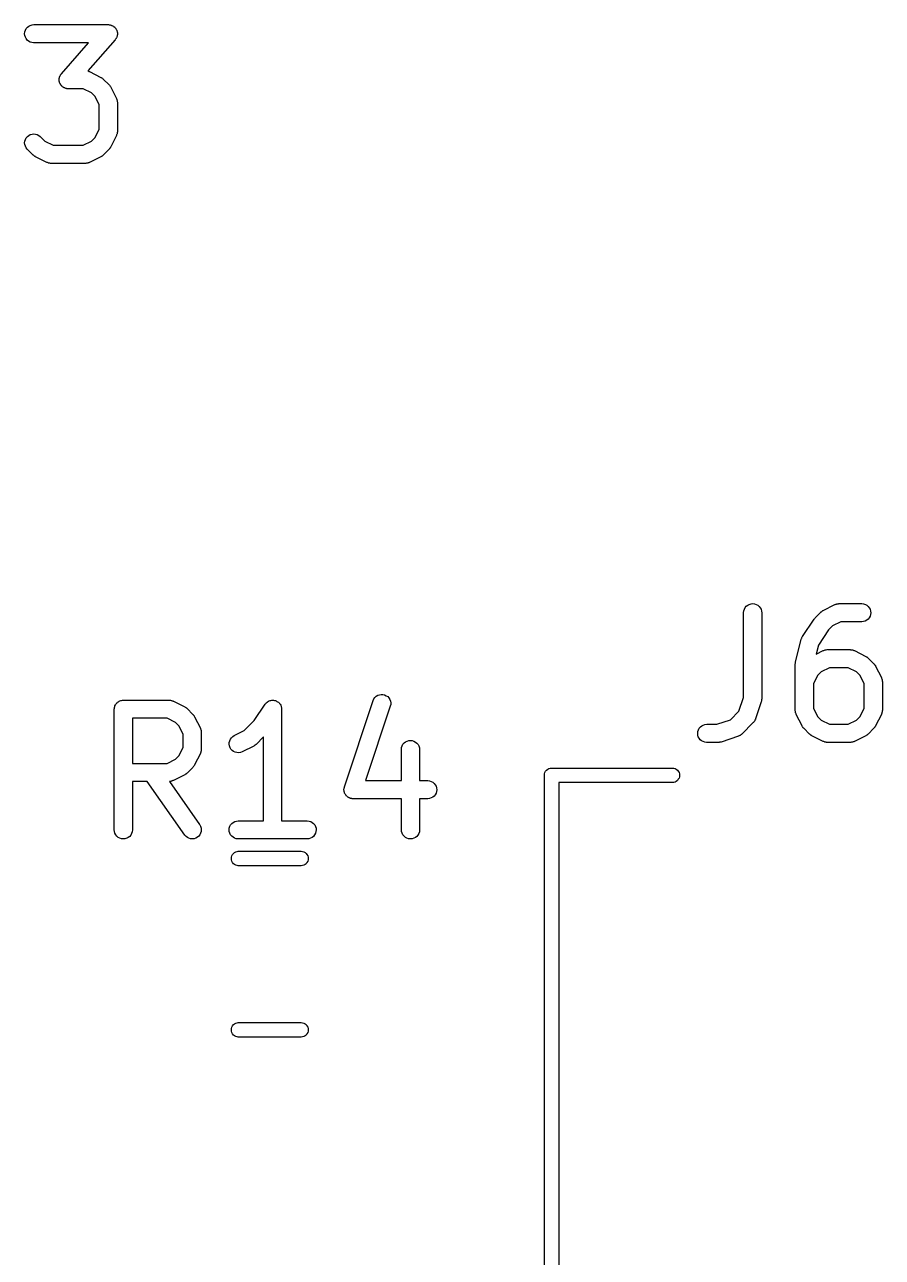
# Model space of a CAD drawing. Extents: x 85.9 to 159.2, y -122.9 to -78.6.
# Drawn here: x 131.63 to 138.74, y -111 to -100.78 of the extents above; entities that cross this region are included whole.
import ezdxf

# ---------------------------------------------------------------- set-up
doc = ezdxf.new("R2010")
doc.units = 0
doc.header["$MEASUREMENT"] = 0
doc.layers.add('BLACK', color=7, linetype='CONTINUOUS')

msp = doc.modelspace()

# ---------------------------------------------------------------- linework, layer by layer
at = {"layer": 'BLACK', "linetype": 'CONTINUOUS'}
for p, q in [((131.63, -100.852), (131.632, -100.837)), ((131.632, -100.866), (131.63, -100.852)), ((131.632, -100.837), (131.636, -100.823)), ((131.636, -100.823), (131.643, -100.81)), ((131.643, -100.81), (131.653, -100.799)), ((131.653, -100.799), (131.664, -100.79)), ((131.664, -100.79), (131.677, -100.783)), ((131.677, -100.783), (131.691, -100.779)), ((131.691, -100.779), (131.705, -100.777)), ((131.705, -100.777), (132.324, -100.777)), ((132.324, -100.777), (132.325, -100.777)), ((132.325, -100.777), (132.33, -100.778)), ((132.33, -100.778), (132.335, -100.778)), ((132.335, -100.778), (132.337, -100.779)), ((132.337, -100.779), (132.34, -100.779)), ((132.34, -100.779), (132.344, -100.78)), ((132.344, -100.78), (132.349, -100.782)), ((132.349, -100.782), (132.351, -100.783)), ((132.351, -100.783), (132.354, -100.783)), ((132.354, -100.783), (132.358, -100.786)), ((132.358, -100.786), (132.362, -100.788)), ((132.362, -100.788), (132.364, -100.789)), ((132.364, -100.789), (132.367, -100.79)), ((132.367, -100.79), (132.37, -100.794)), ((132.37, -100.794), (132.374, -100.796)), ((132.374, -100.796), (132.376, -100.798)), ((132.376, -100.798), (132.378, -100.8)), ((132.378, -100.8), (132.381, -100.804)), ((132.381, -100.804), (132.384, -100.807)), ((132.384, -100.807), (132.386, -100.809)), ((132.386, -100.809), (132.387, -100.811)), ((132.387, -100.811), (132.389, -100.815)), ((132.389, -100.815), (132.392, -100.819)), ((132.392, -100.819), (132.393, -100.822)), ((132.393, -100.822), (132.394, -100.824)), ((132.394, -100.824), (132.395, -100.829)), ((132.395, -100.829), (132.397, -100.833)), ((132.397, -100.833), (132.397, -100.836)), ((132.397, -100.836), (132.398, -100.838)), ((132.398, -100.838), (132.399, -100.843)), ((132.399, -100.862), (132.398, -100.865)), ((132.399, -100.843), (132.399, -100.848)), ((132.399, -100.848), (132.399, -100.85)), ((132.399, -100.85), (132.399, -100.853)), ((132.399, -100.853), (132.399, -100.858)), ((132.399, -100.858), (132.399, -100.862)), ((131.636, -100.88), (131.632, -100.866)), ((131.643, -100.893), (131.636, -100.88)), ((131.652, -100.905), (131.643, -100.893)), ((131.663, -100.914), (131.652, -100.905)), ((131.676, -100.921), (131.663, -100.914)), ((131.69, -100.926), (131.676, -100.921)), ((131.704, -100.927), (131.69, -100.926)), ((131.705, -100.927), (131.704, -100.927)), ((132.159, -100.927), (131.705, -100.927)), ((131.935, -101.184), (132.159, -100.927)), ((132.381, -100.902), (132.154, -101.161)), ((132.384, -100.898), (132.381, -100.902)), ((132.387, -100.894), (132.384, -100.898)), ((132.388, -100.892), (132.387, -100.894)), ((132.389, -100.89), (132.388, -100.892)), ((132.391, -100.886), (132.389, -100.89)), ((132.394, -100.881), (132.391, -100.886)), ((132.395, -100.877), (132.394, -100.879)), ((132.394, -100.879), (132.394, -100.881)), ((132.396, -100.872), (132.395, -100.877)), ((132.398, -100.867), (132.396, -100.872)), ((132.398, -100.865), (132.398, -100.867)), ((132.154, -101.161), (132.159, -101.163)), ((132.159, -101.163), (132.163, -101.164)), ((132.163, -101.164), (132.165, -101.165)), ((132.165, -101.165), (132.167, -101.166)), ((132.167, -101.166), (132.263, -101.214)), ((131.916, -101.233), (131.917, -101.228)), ((131.916, -101.235), (131.916, -101.233)), ((131.916, -101.238), (131.916, -101.235)), ((131.917, -101.243), (131.916, -101.238)), ((131.917, -101.221), (131.918, -101.218)), ((131.917, -101.223), (131.917, -101.221)), ((131.917, -101.228), (131.917, -101.223)), ((131.917, -101.247), (131.917, -101.243)), ((131.918, -101.25), (131.917, -101.247)), ((131.918, -101.218), (131.919, -101.214)), ((131.919, -101.253), (131.918, -101.25)), ((131.919, -101.214), (131.92, -101.209)), ((131.92, -101.257), (131.919, -101.253)), ((131.92, -101.209), (131.921, -101.207)), ((131.922, -101.261), (131.92, -101.257)), ((131.921, -101.207), (131.922, -101.204)), ((131.922, -101.204), (131.924, -101.2)), ((131.923, -101.264), (131.922, -101.261)), ((131.924, -101.266), (131.923, -101.264)), ((131.924, -101.2), (131.926, -101.196)), ((131.926, -101.27), (131.924, -101.266)), ((131.926, -101.196), (131.928, -101.194)), ((131.928, -101.274), (131.926, -101.27)), ((131.928, -101.194), (131.929, -101.191)), ((131.929, -101.191), (131.932, -101.188)), ((131.932, -101.188), (131.935, -101.184)), ((132.263, -101.214), (132.264, -101.214)), ((132.264, -101.214), (132.267, -101.217)), ((132.267, -101.217), (132.271, -101.219)), ((132.271, -101.219), (132.273, -101.221)), ((132.273, -101.221), (132.276, -101.222)), ((132.276, -101.222), (132.279, -101.225)), ((132.279, -101.225), (132.282, -101.228)), ((132.282, -101.228), (132.33, -101.276)), ((131.93, -101.276), (131.928, -101.274)), ((131.931, -101.279), (131.93, -101.276)), ((131.935, -101.282), (131.931, -101.279)), ((131.937, -101.286), (131.935, -101.282)), ((131.94, -101.287), (131.937, -101.286)), ((131.941, -101.289), (131.94, -101.287)), ((131.945, -101.292), (131.941, -101.289)), ((131.949, -101.295), (131.945, -101.292)), ((131.951, -101.296), (131.949, -101.295)), ((131.953, -101.298), (131.951, -101.296)), ((131.957, -101.3), (131.953, -101.298)), ((131.962, -101.302), (131.957, -101.3)), ((131.964, -101.303), (131.962, -101.302)), ((131.966, -101.304), (131.964, -101.303)), ((131.971, -101.305), (131.966, -101.304)), ((131.975, -101.307), (131.971, -101.305)), ((131.978, -101.307), (131.975, -101.307)), ((131.981, -101.308), (131.978, -101.307)), ((131.985, -101.308), (131.981, -101.308)), ((131.99, -101.308), (131.985, -101.308)), ((131.991, -101.308), (131.99, -101.308)), ((132.116, -101.308), (131.991, -101.308)), ((132.185, -101.343), (132.116, -101.308)), ((132.215, -101.373), (132.185, -101.343)), ((132.249, -101.442), (132.215, -101.373)), ((132.33, -101.276), (132.331, -101.276)), ((132.331, -101.276), (132.333, -101.28)), ((132.333, -101.28), (132.336, -101.283)), ((132.336, -101.283), (132.338, -101.285)), ((132.338, -101.285), (132.34, -101.288)), ((132.34, -101.288), (132.342, -101.291)), ((132.342, -101.291), (132.344, -101.295)), ((132.344, -101.295), (132.391, -101.39)), ((132.249, -101.644), (132.249, -101.442)), ((132.391, -101.39), (132.392, -101.391)), ((132.392, -101.391), (132.393, -101.393)), ((132.393, -101.393), (132.394, -101.395)), ((132.394, -101.395), (132.395, -101.4)), ((132.395, -101.4), (132.397, -101.405)), ((132.397, -101.405), (132.397, -101.407)), ((132.397, -101.407), (132.398, -101.409)), ((132.398, -101.409), (132.398, -101.414)), ((132.398, -101.414), (132.399, -101.419)), ((132.399, -101.419), (132.399, -101.422)), ((132.399, -101.422), (132.399, -101.424)), ((132.399, -101.424), (132.399, -101.662)), ((132.215, -101.713), (132.249, -101.644)), ((132.398, -101.677), (132.397, -101.68)), ((132.397, -101.68), (132.397, -101.682)), ((132.399, -101.667), (132.398, -101.672)), ((132.398, -101.672), (132.398, -101.677)), ((132.399, -101.662), (132.399, -101.663)), ((132.399, -101.663), (132.399, -101.665)), ((132.399, -101.665), (132.399, -101.667)), ((131.63, -101.756), (131.632, -101.742)), ((131.632, -101.771), (131.63, -101.756)), ((131.632, -101.742), (131.636, -101.728)), ((131.636, -101.785), (131.632, -101.771)), ((131.636, -101.728), (131.643, -101.715)), ((131.643, -101.715), (131.653, -101.704)), ((131.653, -101.704), (131.664, -101.695)), ((131.664, -101.695), (131.677, -101.688)), ((131.677, -101.688), (131.691, -101.684)), ((131.691, -101.684), (131.706, -101.682)), ((131.706, -101.682), (131.72, -101.684)), ((131.72, -101.684), (131.734, -101.688)), ((131.734, -101.688), (131.747, -101.695)), ((131.747, -101.695), (131.758, -101.704)), ((131.758, -101.704), (131.797, -101.743)), ((131.797, -101.743), (131.866, -101.777)), ((131.866, -101.777), (132.116, -101.777)), ((132.116, -101.777), (132.185, -101.743)), ((132.185, -101.743), (132.215, -101.713)), ((132.391, -101.695), (132.344, -101.791)), ((132.392, -101.693), (132.391, -101.695)), ((132.393, -101.691), (132.392, -101.693)), ((132.395, -101.687), (132.393, -101.691)), ((132.397, -101.682), (132.395, -101.687)), ((131.642, -101.798), (131.636, -101.785)), ((131.652, -101.809), (131.642, -101.798)), ((131.652, -101.81), (131.652, -101.809)), ((131.7, -101.858), (131.652, -101.81)), ((131.703, -101.86), (131.7, -101.858)), ((131.706, -101.863), (131.703, -101.86)), ((131.709, -101.865), (131.706, -101.863)), ((131.711, -101.867), (131.709, -101.865)), ((131.715, -101.869), (131.711, -101.867)), ((131.719, -101.871), (131.715, -101.869)), ((131.719, -101.872), (131.719, -101.871)), ((131.815, -101.919), (131.719, -101.872)), ((132.263, -101.872), (132.167, -101.919)), ((132.266, -101.87), (132.263, -101.872)), ((132.27, -101.868), (132.266, -101.87)), ((132.272, -101.866), (132.27, -101.868)), ((132.275, -101.864), (132.272, -101.866)), ((132.278, -101.861), (132.275, -101.864)), ((132.281, -101.859), (132.278, -101.861)), ((132.282, -101.858), (132.281, -101.859)), ((132.33, -101.81), (132.282, -101.858)), ((132.332, -101.807), (132.33, -101.81)), ((132.335, -101.804), (132.332, -101.807)), ((132.337, -101.801), (132.335, -101.804)), ((132.339, -101.799), (132.337, -101.801)), ((132.341, -101.795), (132.339, -101.799)), ((132.343, -101.792), (132.341, -101.795)), ((132.344, -101.791), (132.343, -101.792)), ((131.817, -101.92), (131.815, -101.919)), ((131.819, -101.921), (131.817, -101.92)), ((131.824, -101.923), (131.819, -101.921)), ((131.828, -101.925), (131.824, -101.923)), ((131.831, -101.925), (131.828, -101.925)), ((131.833, -101.926), (131.831, -101.925)), ((131.838, -101.926), (131.833, -101.926)), ((131.843, -101.927), (131.838, -101.926)), ((131.845, -101.927), (131.843, -101.927)), ((131.847, -101.927), (131.845, -101.927)), ((131.848, -101.927), (131.847, -101.927)), ((132.134, -101.927), (131.848, -101.927)), ((132.136, -101.927), (132.134, -101.927)), ((132.138, -101.927), (132.136, -101.927)), ((132.143, -101.926), (132.138, -101.927)), ((132.148, -101.926), (132.143, -101.926)), ((132.151, -101.925), (132.148, -101.926)), ((132.153, -101.925), (132.151, -101.925)), ((132.158, -101.923), (132.153, -101.925)), ((132.163, -101.922), (132.158, -101.923)), ((132.164, -101.921), (132.163, -101.922)), ((132.167, -101.92), (132.164, -101.921)), ((132.167, -101.919), (132.167, -101.92)), ((137.592, -105.651), (137.593, -105.637)), ((137.592, -105.652), (137.592, -105.651)), ((137.592, -106.354), (137.592, -105.652)), ((137.593, -105.637), (137.598, -105.623)), ((137.598, -105.623), (137.605, -105.61)), ((137.605, -105.61), (137.614, -105.599)), ((137.614, -105.599), (137.626, -105.59)), ((137.626, -105.59), (137.639, -105.583)), ((137.639, -105.583), (137.653, -105.579)), ((137.653, -105.579), (137.667, -105.577)), ((137.667, -105.577), (137.682, -105.579)), ((137.682, -105.579), (137.696, -105.583)), ((137.696, -105.583), (137.709, -105.59)), ((137.709, -105.59), (137.72, -105.6)), ((137.72, -105.6), (137.729, -105.611)), ((137.729, -105.611), (137.736, -105.624)), ((137.736, -105.624), (137.74, -105.638)), ((137.74, -105.638), (137.742, -105.652)), ((137.742, -105.652), (137.742, -106.367)), ((138.185, -105.695), (138.233, -105.647)), ((138.233, -105.646), (138.237, -105.644)), ((138.233, -105.647), (138.233, -105.646)), ((138.237, -105.644), (138.24, -105.641)), ((138.24, -105.641), (138.242, -105.639)), ((138.242, -105.639), (138.245, -105.637)), ((138.245, -105.637), (138.249, -105.635)), ((138.249, -105.635), (138.252, -105.633)), ((138.252, -105.633), (138.347, -105.585)), ((138.347, -105.585), (138.348, -105.585)), ((138.348, -105.585), (138.35, -105.584)), ((138.35, -105.584), (138.352, -105.583)), ((138.352, -105.583), (138.357, -105.582)), ((138.357, -105.582), (138.362, -105.58)), ((138.362, -105.58), (138.364, -105.579)), ((138.364, -105.579), (138.366, -105.579)), ((138.366, -105.579), (138.371, -105.578)), ((138.371, -105.578), (138.377, -105.578)), ((138.377, -105.578), (138.379, -105.578)), ((138.379, -105.578), (138.381, -105.577)), ((138.381, -105.577), (138.571, -105.577)), ((138.571, -105.577), (138.572, -105.577)), ((138.572, -105.577), (138.587, -105.579)), ((138.587, -105.579), (138.601, -105.583)), ((138.601, -105.583), (138.614, -105.59)), ((138.614, -105.59), (138.625, -105.6)), ((138.625, -105.6), (138.634, -105.611)), ((138.634, -105.611), (138.641, -105.624)), ((138.641, -105.624), (138.645, -105.638)), ((138.645, -105.638), (138.646, -105.653)), ((138.646, -105.653), (138.645, -105.667)), ((138.08, -105.849), (138.176, -105.706)), ((138.176, -105.705), (138.181, -105.7)), ((138.176, -105.706), (138.176, -105.705)), ((138.176, -105.706), (138.176, -105.706)), ((138.176, -105.706), (138.176, -105.706)), ((138.176, -105.706), (138.176, -105.706)), ((138.181, -105.7), (138.185, -105.695)), ((138.33, -105.762), (138.296, -105.795)), ((138.399, -105.727), (138.33, -105.762)), ((138.571, -105.727), (138.399, -105.727)), ((138.586, -105.726), (138.571, -105.727)), ((138.6, -105.722), (138.586, -105.726)), ((138.613, -105.715), (138.6, -105.722)), ((138.624, -105.706), (138.613, -105.715)), ((138.634, -105.694), (138.624, -105.706)), ((138.641, -105.681), (138.634, -105.694)), ((138.645, -105.667), (138.641, -105.681)), ((138.07, -105.871), (138.072, -105.867)), ((138.072, -105.867), (138.074, -105.862)), ((138.074, -105.862), (138.075, -105.86)), ((138.075, -105.858), (138.078, -105.853)), ((138.075, -105.86), (138.075, -105.858)), ((138.078, -105.853), (138.08, -105.849)), ((138.296, -105.795), (138.212, -105.921)), ((138.022, -106.063), (138.07, -105.872)), ((138.07, -105.872), (138.07, -105.871)), ((138.212, -105.921), (138.194, -105.995)), ((138.194, -105.995), (138.252, -105.966)), ((138.252, -105.966), (138.253, -105.966)), ((138.253, -105.966), (138.255, -105.965)), ((138.255, -105.965), (138.257, -105.964)), ((138.257, -105.964), (138.262, -105.963)), ((138.262, -105.963), (138.267, -105.961)), ((138.267, -105.961), (138.269, -105.96)), ((138.269, -105.96), (138.271, -105.96)), ((138.271, -105.96), (138.276, -105.959)), ((138.276, -105.959), (138.281, -105.958)), ((138.281, -105.958), (138.284, -105.959)), ((138.284, -105.959), (138.286, -105.958)), ((138.286, -105.958), (138.476, -105.958)), ((138.476, -105.958), (138.477, -105.958)), ((138.477, -105.958), (138.479, -105.959)), ((138.479, -105.959), (138.482, -105.959)), ((138.482, -105.959), (138.487, -105.959)), ((138.487, -105.959), (138.492, -105.96)), ((138.492, -105.96), (138.494, -105.961)), ((138.494, -105.961), (138.496, -105.961)), ((138.496, -105.961), (138.501, -105.963)), ((138.501, -105.963), (138.506, -105.964)), ((138.506, -105.964), (138.508, -105.965)), ((138.508, -105.965), (138.51, -105.966)), ((138.51, -105.966), (138.605, -106.014)), ((138.02, -106.077), (138.021, -106.071)), ((138.021, -106.071), (138.022, -106.065)), ((138.022, -106.064), (138.022, -106.063)), ((138.022, -106.065), (138.022, -106.064)), ((138.605, -106.014), (138.606, -106.014)), ((138.606, -106.014), (138.609, -106.017)), ((138.609, -106.017), (138.613, -106.019)), ((138.613, -106.019), (138.616, -106.021)), ((138.616, -106.021), (138.618, -106.022)), ((138.618, -106.022), (138.621, -106.025)), ((138.621, -106.025), (138.624, -106.028)), ((138.624, -106.028), (138.672, -106.076)), ((138.02, -106.079), (138.02, -106.077)), ((138.02, -106.08), (138.02, -106.079)), ((138.02, -106.081), (138.02, -106.08)), ((138.02, -106.462), (138.02, -106.081)), ((138.204, -106.173), (138.17, -106.242)), ((138.235, -106.143), (138.204, -106.173)), ((138.303, -106.108), (138.235, -106.143)), ((138.458, -106.108), (138.303, -106.108)), ((138.527, -106.143), (138.458, -106.108)), ((138.557, -106.173), (138.527, -106.143)), ((138.592, -106.242), (138.557, -106.173)), ((138.672, -106.076), (138.673, -106.076)), ((138.673, -106.076), (138.675, -106.08)), ((138.675, -106.08), (138.678, -106.083)), ((138.678, -106.083), (138.68, -106.085)), ((138.68, -106.085), (138.682, -106.088)), ((138.682, -106.088), (138.684, -106.091)), ((138.684, -106.091), (138.686, -106.095)), ((138.686, -106.095), (138.734, -106.19)), ((138.17, -106.242), (138.17, -106.444)), ((138.592, -106.444), (138.592, -106.242)), ((138.734, -106.19), (138.734, -106.191)), ((138.734, -106.191), (138.735, -106.193)), ((138.735, -106.193), (138.736, -106.195)), ((138.736, -106.195), (138.737, -106.2)), ((138.737, -106.2), (138.739, -106.205)), ((138.739, -106.205), (138.74, -106.207)), ((138.74, -106.207), (138.74, -106.209)), ((138.74, -106.209), (138.741, -106.214)), ((138.741, -106.214), (138.742, -106.219)), ((138.742, -106.219), (138.741, -106.222)), ((138.741, -106.222), (138.742, -106.224)), ((138.742, -106.224), (138.742, -106.462)), ((132.42, -106.383), (132.427, -106.381)), ((132.427, -106.381), (132.434, -106.379)), ((132.434, -106.379), (132.441, -106.378)), ((132.434, -106.379), (132.434, -106.379)), ((132.434, -106.379), (132.434, -106.379)), ((132.441, -106.378), (132.448, -106.377)), ((132.448, -106.377), (132.829, -106.377)), ((132.829, -106.377), (132.83, -106.377)), ((132.83, -106.377), (132.832, -106.378)), ((132.832, -106.378), (132.835, -106.378)), ((132.835, -106.378), (132.84, -106.378)), ((132.84, -106.378), (132.845, -106.379)), ((132.845, -106.379), (132.847, -106.38)), ((132.847, -106.38), (132.849, -106.38)), ((132.849, -106.38), (132.854, -106.382)), ((133.658, -106.383), (133.666, -106.381)), ((133.666, -106.381), (133.672, -106.379)), ((133.672, -106.379), (133.68, -106.378)), ((133.672, -106.379), (133.672, -106.379)), ((133.672, -106.379), (133.672, -106.379)), ((133.68, -106.378), (133.687, -106.377)), ((133.687, -106.377), (133.687, -106.377)), ((133.687, -106.377), (133.694, -106.378)), ((133.687, -106.377), (133.687, -106.377)), ((133.694, -106.378), (133.701, -106.379)), ((133.701, -106.379), (133.701, -106.379)), ((133.701, -106.379), (133.702, -106.379)), ((133.702, -106.379), (133.709, -106.381)), ((133.709, -106.381), (133.715, -106.383)), ((134.282, -107.095), (134.52, -106.381)), ((134.52, -106.38), (134.526, -106.367)), ((134.52, -106.381), (134.52, -106.38)), ((134.526, -106.367), (134.535, -106.355)), ((134.535, -106.355), (134.546, -106.345)), ((134.546, -106.345), (134.558, -106.337)), ((134.558, -106.337), (134.572, -106.332)), ((134.572, -106.332), (134.586, -106.33)), ((134.586, -106.33), (134.601, -106.33)), ((134.601, -106.33), (134.615, -106.334)), ((134.615, -106.334), (134.629, -106.34)), ((134.629, -106.34), (134.641, -106.348)), ((134.641, -106.348), (134.651, -106.359)), ((134.651, -106.359), (134.658, -106.371)), ((134.658, -106.371), (134.663, -106.385)), ((137.553, -106.469), (137.592, -106.354)), ((137.741, -106.376), (137.74, -106.379)), ((137.74, -106.379), (137.74, -106.382)), ((137.742, -106.368), (137.741, -106.372)), ((137.741, -106.372), (137.741, -106.376)), ((137.742, -106.367), (137.742, -106.368)), ((132.373, -106.451), (132.374, -106.444)), ((132.373, -106.452), (132.373, -106.451)), ((132.373, -107.452), (132.373, -106.452)), ((132.373, -106.452), (132.373, -106.452)), ((132.373, -106.452), (132.373, -106.452)), ((132.373, -106.452), (132.373, -106.452)), ((132.374, -106.444), (132.375, -106.437)), ((132.375, -106.437), (132.377, -106.43)), ((132.375, -106.437), (132.375, -106.437)), ((132.375, -106.437), (132.375, -106.437)), ((132.377, -106.43), (132.379, -106.423)), ((132.379, -106.423), (132.383, -106.417)), ((132.379, -106.423), (132.379, -106.423)), ((132.379, -106.423), (132.379, -106.423)), ((132.383, -106.417), (132.386, -106.41)), ((132.386, -106.41), (132.391, -106.405)), ((132.386, -106.41), (132.386, -106.41)), ((132.386, -106.41), (132.386, -106.41)), ((132.391, -106.405), (132.395, -106.399)), ((132.395, -106.399), (132.396, -106.399)), ((132.396, -106.399), (132.401, -106.394)), ((132.396, -106.399), (132.396, -106.399)), ((132.401, -106.394), (132.407, -106.39)), ((132.407, -106.39), (132.413, -106.386)), ((132.407, -106.39), (132.407, -106.39)), ((132.407, -106.39), (132.407, -106.39)), ((132.413, -106.386), (132.42, -106.383)), ((132.42, -106.383), (132.42, -106.383)), ((132.42, -106.383), (132.42, -106.383)), ((132.854, -106.382), (132.859, -106.383)), ((132.859, -106.383), (132.861, -106.385)), ((132.861, -106.385), (132.863, -106.385)), ((132.863, -106.385), (132.958, -106.433)), ((132.958, -106.433), (132.959, -106.433)), ((132.959, -106.433), (132.962, -106.436)), ((132.962, -106.436), (132.966, -106.438)), ((132.966, -106.438), (132.969, -106.44)), ((132.969, -106.44), (132.971, -106.441)), ((132.971, -106.441), (132.974, -106.444)), ((132.974, -106.444), (132.977, -106.447)), ((132.977, -106.447), (133.025, -106.495)), ((133.533, -106.547), (133.624, -106.411)), ((133.624, -106.41), (133.629, -106.404)), ((133.624, -106.411), (133.624, -106.41)), ((133.624, -106.41), (133.624, -106.41)), ((133.624, -106.41), (133.624, -106.41)), ((133.624, -106.41), (133.624, -106.41)), ((133.629, -106.404), (133.634, -106.399)), ((133.634, -106.399), (133.64, -106.394)), ((133.634, -106.399), (133.634, -106.399)), ((133.634, -106.399), (133.634, -106.399)), ((133.64, -106.394), (133.645, -106.39)), ((133.645, -106.39), (133.652, -106.386)), ((133.645, -106.39), (133.645, -106.39)), ((133.645, -106.39), (133.645, -106.39)), ((133.652, -106.386), (133.658, -106.383)), ((133.658, -106.383), (133.658, -106.383)), ((133.658, -106.383), (133.658, -106.383)), ((133.715, -106.383), (133.715, -106.383)), ((133.715, -106.383), (133.715, -106.383)), ((133.715, -106.383), (133.722, -106.387)), ((133.722, -106.387), (133.728, -106.39)), ((133.728, -106.39), (133.728, -106.39)), ((133.728, -106.39), (133.728, -106.39)), ((133.728, -106.39), (133.734, -106.395)), ((133.734, -106.395), (133.74, -106.4)), ((133.74, -106.4), (133.74, -106.4)), ((133.74, -106.4), (133.74, -106.4)), ((133.74, -106.4), (133.744, -106.406)), ((133.744, -106.406), (133.749, -106.411)), ((133.749, -106.411), (133.749, -106.411)), ((133.749, -106.411), (133.749, -106.411)), ((133.749, -106.411), (133.753, -106.418)), ((133.753, -106.418), (133.756, -106.424)), ((133.756, -106.424), (133.756, -106.424)), ((133.756, -106.424), (133.756, -106.424)), ((133.756, -106.424), (133.758, -106.431)), ((133.758, -106.431), (133.76, -106.438)), ((133.76, -106.438), (133.76, -106.438)), ((133.76, -106.438), (133.76, -106.438)), ((133.76, -106.438), (133.761, -106.445)), ((133.761, -106.445), (133.761, -106.452)), ((133.761, -106.452), (133.761, -107.377)), ((134.662, -106.428), (134.457, -107.044)), ((134.665, -106.414), (134.662, -106.428)), ((134.663, -106.385), (134.666, -106.4)), ((134.666, -106.4), (134.665, -106.414)), ((137.483, -106.539), (137.553, -106.469)), ((137.738, -106.39), (137.69, -106.533)), ((137.739, -106.386), (137.738, -106.39)), ((137.74, -106.382), (137.739, -106.386)), ((138.02, -106.464), (138.02, -106.462)), ((138.02, -106.466), (138.02, -106.464)), ((138.021, -106.471), (138.02, -106.466)), ((138.022, -106.476), (138.021, -106.471)), ((138.022, -106.479), (138.022, -106.476)), ((138.023, -106.481), (138.022, -106.479)), ((138.024, -106.486), (138.023, -106.481)), ((138.17, -106.444), (138.204, -106.513)), ((138.557, -106.513), (138.592, -106.444)), ((138.739, -106.482), (138.737, -106.487)), ((138.74, -106.477), (138.739, -106.48)), ((138.739, -106.48), (138.739, -106.482)), ((138.741, -106.472), (138.74, -106.477)), ((138.742, -106.463), (138.741, -106.465)), ((138.741, -106.465), (138.741, -106.467)), ((138.741, -106.467), (138.741, -106.472)), ((138.742, -106.462), (138.742, -106.463)), ((132.523, -106.527), (132.523, -106.901)), ((132.811, -106.527), (132.523, -106.527)), ((132.88, -106.562), (132.811, -106.527)), ((132.91, -106.592), (132.88, -106.562)), ((133.025, -106.495), (133.026, -106.495)), ((133.026, -106.495), (133.028, -106.499)), ((133.028, -106.499), (133.031, -106.502)), ((133.031, -106.502), (133.033, -106.504)), ((133.033, -106.504), (133.035, -106.507)), ((133.035, -106.507), (133.037, -106.511)), ((133.037, -106.511), (133.039, -106.514)), ((133.039, -106.514), (133.087, -106.609)), ((133.451, -106.629), (133.533, -106.547)), ((137.244, -106.59), (137.257, -106.583)), ((137.257, -106.583), (137.271, -106.579)), ((137.271, -106.579), (137.286, -106.577)), ((137.286, -106.577), (137.369, -106.577)), ((137.369, -106.577), (137.483, -106.539)), ((137.672, -106.563), (137.577, -106.658)), ((137.673, -106.561), (137.672, -106.563)), ((137.675, -106.559), (137.673, -106.561)), ((137.678, -106.555), (137.675, -106.559)), ((137.681, -106.551), (137.678, -106.555)), ((137.682, -106.549), (137.681, -106.551)), ((137.684, -106.548), (137.682, -106.549)), ((137.686, -106.543), (137.684, -106.548)), ((137.688, -106.538), (137.686, -106.543)), ((137.689, -106.536), (137.688, -106.538)), ((137.69, -106.534), (137.689, -106.536)), ((137.69, -106.533), (137.69, -106.534)), ((138.026, -106.49), (138.024, -106.486)), ((138.027, -106.492), (138.026, -106.49)), ((138.028, -106.495), (138.027, -106.492)), ((138.076, -106.591), (138.028, -106.495)), ((138.028, -106.495), (138.028, -106.495)), ((138.204, -106.513), (138.235, -106.543)), ((138.235, -106.543), (138.303, -106.577)), ((138.303, -106.577), (138.458, -106.577)), ((138.458, -106.577), (138.527, -106.543)), ((138.527, -106.543), (138.557, -106.513)), ((138.734, -106.495), (138.686, -106.591)), ((138.735, -106.493), (138.734, -106.495)), ((138.736, -106.491), (138.735, -106.493)), ((138.737, -106.487), (138.736, -106.491)), ((132.945, -106.661), (132.91, -106.592)), ((132.945, -106.768), (132.945, -106.661)), ((133.087, -106.609), (133.087, -106.61)), ((133.087, -106.61), (133.088, -106.612)), ((133.088, -106.612), (133.089, -106.614)), ((133.089, -106.614), (133.09, -106.619)), ((133.09, -106.619), (133.092, -106.624)), ((133.092, -106.624), (133.093, -106.626)), ((133.093, -106.626), (133.093, -106.628)), ((133.093, -106.628), (133.094, -106.633)), ((133.094, -106.633), (133.095, -106.638)), ((133.095, -106.638), (133.094, -106.641)), ((133.094, -106.641), (133.095, -106.643)), ((133.095, -106.643), (133.095, -106.786)), ((133.344, -106.689), (133.355, -106.679)), ((133.355, -106.679), (133.367, -106.671)), ((133.367, -106.671), (133.451, -106.629)), ((133.611, -106.681), (133.549, -106.744)), ((133.611, -107.377), (133.611, -106.681)), ((137.211, -106.652), (137.212, -106.637)), ((137.212, -106.666), (137.211, -106.652)), ((137.212, -106.637), (137.217, -106.623)), ((137.216, -106.68), (137.212, -106.666)), ((137.223, -106.693), (137.216, -106.68)), ((137.217, -106.623), (137.224, -106.61)), ((137.224, -106.61), (137.233, -106.599)), ((137.233, -106.599), (137.244, -106.59)), ((137.548, -106.676), (137.405, -106.724)), ((137.55, -106.675), (137.548, -106.676)), ((137.552, -106.674), (137.55, -106.675)), ((137.556, -106.672), (137.552, -106.674)), ((137.561, -106.67), (137.556, -106.672)), ((137.563, -106.669), (137.561, -106.67)), ((137.565, -106.668), (137.563, -106.669)), ((137.569, -106.664), (137.565, -106.668)), ((137.573, -106.662), (137.569, -106.664)), ((137.574, -106.66), (137.573, -106.662)), ((137.576, -106.659), (137.574, -106.66)), ((137.577, -106.658), (137.576, -106.659)), ((138.078, -106.594), (138.076, -106.591)), ((138.08, -106.598), (138.078, -106.594)), ((138.082, -106.6), (138.08, -106.598)), ((138.084, -106.603), (138.082, -106.6)), ((138.086, -106.606), (138.084, -106.603)), ((138.089, -106.609), (138.086, -106.606)), ((138.09, -106.61), (138.089, -106.609)), ((138.137, -106.658), (138.09, -106.61)), ((138.141, -106.66), (138.137, -106.658)), ((138.144, -106.663), (138.141, -106.66)), ((138.146, -106.665), (138.144, -106.663)), ((138.149, -106.667), (138.146, -106.665)), ((138.152, -106.669), (138.149, -106.667)), ((138.156, -106.671), (138.152, -106.669)), ((138.157, -106.672), (138.156, -106.671)), ((138.252, -106.719), (138.157, -106.672)), ((138.605, -106.672), (138.51, -106.719)), ((138.609, -106.67), (138.605, -106.672)), ((138.612, -106.668), (138.609, -106.67)), ((138.615, -106.666), (138.612, -106.668)), ((138.617, -106.664), (138.615, -106.666)), ((138.62, -106.661), (138.617, -106.664)), ((138.624, -106.659), (138.62, -106.661)), ((138.672, -106.61), (138.624, -106.658)), ((138.624, -106.658), (138.624, -106.659)), ((138.675, -106.607), (138.672, -106.61)), ((138.678, -106.604), (138.675, -106.607)), ((138.679, -106.601), (138.678, -106.604)), ((138.681, -106.599), (138.679, -106.601)), ((138.683, -106.595), (138.681, -106.599)), ((138.686, -106.592), (138.683, -106.595)), ((138.686, -106.591), (138.686, -106.592)), ((132.91, -106.837), (132.945, -106.768)), ((133.095, -106.787), (133.094, -106.789)), ((133.094, -106.789), (133.094, -106.791)), ((133.095, -106.786), (133.095, -106.787)), ((133.326, -106.728), (133.33, -106.714)), ((133.326, -106.743), (133.326, -106.728)), ((133.328, -106.757), (133.326, -106.743)), ((133.333, -106.771), (133.328, -106.757)), ((133.33, -106.714), (133.336, -106.701)), ((133.341, -106.784), (133.333, -106.771)), ((133.336, -106.701), (133.344, -106.689)), ((133.351, -106.794), (133.341, -106.784)), ((133.529, -106.758), (133.434, -106.805)), ((133.533, -106.755), (133.529, -106.758)), ((133.537, -106.753), (133.533, -106.755)), ((133.539, -106.751), (133.537, -106.753)), ((133.542, -106.75), (133.539, -106.751)), ((133.545, -106.747), (133.542, -106.75)), ((133.548, -106.744), (133.545, -106.747)), ((133.549, -106.744), (133.548, -106.744)), ((134.754, -106.785), (134.756, -106.77)), ((134.754, -106.786), (134.754, -106.785)), ((134.754, -107.044), (134.754, -106.786)), ((134.756, -106.77), (134.76, -106.756)), ((134.76, -106.756), (134.767, -106.743)), ((134.767, -106.743), (134.777, -106.732)), ((134.777, -106.732), (134.788, -106.723)), ((134.788, -106.723), (134.801, -106.716)), ((134.801, -106.716), (134.815, -106.712)), ((134.815, -106.712), (134.83, -106.711)), ((134.83, -106.711), (134.844, -106.712)), ((134.844, -106.712), (134.858, -106.717)), ((134.858, -106.717), (134.871, -106.724)), ((134.871, -106.724), (134.882, -106.733)), ((134.882, -106.733), (134.892, -106.744)), ((134.892, -106.744), (134.899, -106.757)), ((134.899, -106.757), (134.903, -106.771)), ((134.903, -106.771), (134.904, -106.786)), ((134.904, -106.786), (134.904, -107.044)), ((137.232, -106.705), (137.223, -106.693)), ((137.243, -106.714), (137.232, -106.705)), ((137.256, -106.721), (137.243, -106.714)), ((137.27, -106.726), (137.256, -106.721)), ((137.285, -106.727), (137.27, -106.726)), ((137.286, -106.727), (137.285, -106.727)), ((137.381, -106.727), (137.286, -106.727)), ((137.385, -106.727), (137.381, -106.727)), ((137.389, -106.727), (137.385, -106.727)), ((137.392, -106.726), (137.389, -106.727)), ((137.396, -106.726), (137.392, -106.726)), ((137.4, -106.725), (137.396, -106.726)), ((137.404, -106.724), (137.4, -106.725)), ((137.405, -106.724), (137.404, -106.724)), ((138.254, -106.72), (138.252, -106.719)), ((138.256, -106.721), (138.254, -106.72)), ((138.261, -106.723), (138.256, -106.721)), ((138.266, -106.725), (138.261, -106.723)), ((138.268, -106.725), (138.266, -106.725)), ((138.27, -106.726), (138.268, -106.725)), ((138.275, -106.726), (138.27, -106.726)), ((138.28, -106.727), (138.275, -106.726)), ((138.282, -106.727), (138.28, -106.727)), ((138.285, -106.727), (138.282, -106.727)), ((138.286, -106.727), (138.285, -106.727)), ((138.476, -106.727), (138.286, -106.727)), ((138.478, -106.727), (138.476, -106.727)), ((138.481, -106.727), (138.478, -106.727)), ((138.486, -106.726), (138.481, -106.727)), ((138.491, -106.726), (138.486, -106.726)), ((138.493, -106.725), (138.491, -106.726)), ((138.495, -106.725), (138.493, -106.725)), ((138.5, -106.723), (138.495, -106.725)), ((138.505, -106.722), (138.5, -106.723)), ((138.507, -106.721), (138.505, -106.722)), ((138.509, -106.72), (138.507, -106.721)), ((138.51, -106.719), (138.509, -106.72)), ((132.811, -106.901), (132.88, -106.867)), ((132.88, -106.867), (132.91, -106.837)), ((133.087, -106.819), (133.039, -106.914)), ((133.088, -106.817), (133.087, -106.819)), ((133.089, -106.815), (133.088, -106.817)), ((133.09, -106.81), (133.089, -106.815)), ((133.092, -106.806), (133.09, -106.81)), ((133.093, -106.801), (133.092, -106.803)), ((133.092, -106.803), (133.092, -106.806)), ((133.094, -106.796), (133.093, -106.801)), ((133.094, -106.791), (133.094, -106.796)), ((133.363, -106.803), (133.351, -106.794)), ((133.376, -106.809), (133.363, -106.803)), ((133.39, -106.812), (133.376, -106.809)), ((133.405, -106.813), (133.39, -106.812)), ((133.419, -106.811), (133.405, -106.813)), ((133.433, -106.806), (133.419, -106.811)), ((133.434, -106.805), (133.433, -106.806)), ((132.523, -106.901), (132.811, -106.901)), ((132.962, -106.993), (132.958, -106.996)), ((132.965, -106.991), (132.962, -106.993)), ((132.968, -106.99), (132.965, -106.991)), ((132.97, -106.988), (132.968, -106.99)), ((132.973, -106.985), (132.97, -106.988)), ((132.977, -106.982), (132.973, -106.985)), ((133.025, -106.934), (132.977, -106.982)), ((132.977, -106.982), (132.977, -106.982)), ((133.028, -106.931), (133.025, -106.934)), ((133.031, -106.928), (133.028, -106.931)), ((133.032, -106.925), (133.031, -106.928)), ((133.034, -106.923), (133.032, -106.925)), ((133.036, -106.919), (133.034, -106.923)), ((133.039, -106.915), (133.036, -106.919)), ((133.039, -106.914), (133.039, -106.915)), ((135.94, -107), (135.941, -106.988)), ((135.941, -106.988), (135.944, -106.977)), ((135.944, -106.977), (135.95, -106.967)), ((135.95, -106.967), (135.957, -106.957)), ((135.957, -106.957), (135.967, -106.95)), ((135.967, -106.95), (135.977, -106.944)), ((135.977, -106.944), (135.988, -106.941)), ((135.988, -106.941), (135.997, -106.94)), ((135.997, -106.94), (136, -106.94)), ((136, -106.94), (136.003, -106.94)), ((136.003, -106.94), (137.003, -106.94)), ((137.003, -106.94), (137.012, -106.941)), ((137.012, -106.941), (137.023, -106.944)), ((137.023, -106.944), (137.033, -106.95)), ((137.033, -106.95), (137.043, -106.957)), ((137.043, -106.957), (137.05, -106.967)), ((137.05, -106.967), (137.056, -106.977)), ((137.056, -106.977), (137.059, -106.988)), ((137.059, -106.988), (137.06, -107)), ((132.647, -107.051), (132.523, -107.051)), ((132.523, -107.051), (132.523, -107.452)), ((132.958, -107.495), (132.647, -107.051)), ((132.831, -107.051), (132.83, -107.051)), ((132.83, -107.051), (133.081, -107.409)), ((132.834, -107.051), (132.831, -107.051)), ((132.839, -107.05), (132.834, -107.051)), ((132.844, -107.05), (132.839, -107.05)), ((132.846, -107.049), (132.844, -107.05)), ((132.848, -107.049), (132.846, -107.049)), ((132.853, -107.047), (132.848, -107.049)), ((132.858, -107.046), (132.853, -107.047)), ((132.86, -107.044), (132.858, -107.046)), ((132.862, -107.044), (132.86, -107.044)), ((132.863, -107.043), (132.862, -107.044)), ((132.958, -106.996), (132.863, -107.043)), ((134.281, -107.1), (134.282, -107.095)), ((134.457, -107.044), (134.754, -107.044)), ((134.904, -107.044), (134.972, -107.044)), ((134.972, -107.044), (134.973, -107.044)), ((134.973, -107.044), (134.988, -107.046)), ((134.988, -107.046), (135.002, -107.05)), ((135.002, -107.05), (135.014, -107.057)), ((135.014, -107.057), (135.026, -107.067)), ((135.026, -107.067), (135.035, -107.078)), ((135.035, -107.078), (135.042, -107.091)), ((135.042, -107.091), (135.046, -107.105)), ((135.94, -107.003), (135.94, -107)), ((135.94, -114.997), (135.94, -107.003)), ((137.003, -107.06), (136.06, -107.06)), ((136.06, -107.06), (136.06, -114.94)), ((137.012, -107.059), (137.003, -107.06)), ((137.023, -107.056), (137.012, -107.059)), ((137.033, -107.05), (137.023, -107.056)), ((137.043, -107.043), (137.033, -107.05)), ((137.05, -107.033), (137.043, -107.043)), ((137.056, -107.023), (137.05, -107.033)), ((137.059, -107.012), (137.056, -107.023)), ((137.06, -107), (137.059, -107.012)), ((134.278, -107.114), (134.279, -107.11)), ((134.278, -107.119), (134.278, -107.114)), ((134.278, -107.121), (134.278, -107.119)), ((134.278, -107.124), (134.278, -107.121)), ((134.279, -107.129), (134.278, -107.124)), ((134.279, -107.107), (134.28, -107.104)), ((134.279, -107.11), (134.279, -107.107)), ((134.279, -107.133), (134.279, -107.129)), ((134.28, -107.136), (134.279, -107.133)), ((134.28, -107.104), (134.281, -107.1)), ((134.281, -107.139), (134.28, -107.136)), ((134.282, -107.143), (134.281, -107.139)), ((134.283, -107.147), (134.282, -107.143)), ((134.285, -107.15), (134.283, -107.147)), ((134.286, -107.152), (134.285, -107.15)), ((134.288, -107.156), (134.286, -107.152)), ((134.29, -107.16), (134.288, -107.156)), ((134.292, -107.162), (134.29, -107.16)), ((134.294, -107.165), (134.292, -107.162)), ((134.297, -107.168), (134.294, -107.165)), ((134.299, -107.172), (134.297, -107.168)), ((134.302, -107.173), (134.299, -107.172)), ((134.304, -107.175), (134.302, -107.173)), ((134.307, -107.178), (134.304, -107.175)), ((134.311, -107.181), (134.307, -107.178)), ((134.313, -107.182), (134.311, -107.181)), ((134.315, -107.184), (134.313, -107.182)), ((134.32, -107.186), (134.315, -107.184)), ((134.323, -107.188), (134.32, -107.186)), ((134.326, -107.189), (134.323, -107.188)), ((134.329, -107.19), (134.326, -107.189)), ((134.333, -107.191), (134.329, -107.19)), ((134.337, -107.192), (134.333, -107.191)), ((134.34, -107.193), (134.337, -107.192)), ((134.343, -107.193), (134.34, -107.193)), ((134.347, -107.194), (134.343, -107.193)), ((134.352, -107.194), (134.347, -107.194)), ((134.353, -107.194), (134.352, -107.194)), ((134.754, -107.194), (134.353, -107.194)), ((134.754, -107.452), (134.754, -107.194)), ((134.972, -107.194), (134.904, -107.194)), ((134.904, -107.194), (134.904, -107.452)), ((134.987, -107.193), (134.972, -107.194)), ((135.001, -107.188), (134.987, -107.193)), ((135.014, -107.182), (135.001, -107.188)), ((135.025, -107.172), (135.014, -107.182)), ((135.034, -107.161), (135.025, -107.172)), ((135.041, -107.148), (135.034, -107.161)), ((135.045, -107.134), (135.041, -107.148)), ((135.047, -107.12), (135.045, -107.134)), ((135.046, -107.105), (135.047, -107.12)), ((133.338, -107.41), (133.348, -107.399)), ((133.348, -107.399), (133.359, -107.39)), ((133.359, -107.39), (133.372, -107.383)), ((133.372, -107.383), (133.386, -107.379)), ((133.386, -107.379), (133.401, -107.377)), ((133.401, -107.377), (133.611, -107.377)), ((133.761, -107.377), (133.972, -107.377)), ((133.972, -107.377), (133.973, -107.377)), ((133.973, -107.377), (133.988, -107.379)), ((133.988, -107.379), (134.002, -107.383)), ((134.002, -107.383), (134.014, -107.39)), ((134.014, -107.39), (134.026, -107.4)), ((134.026, -107.4), (134.035, -107.411)), ((132.375, -107.467), (132.373, -107.452)), ((132.379, -107.481), (132.375, -107.467)), ((132.386, -107.494), (132.379, -107.481)), ((132.395, -107.505), (132.386, -107.494)), ((132.406, -107.515), (132.395, -107.505)), ((132.51, -107.495), (132.501, -107.506)), ((132.517, -107.482), (132.51, -107.495)), ((132.522, -107.468), (132.517, -107.482)), ((132.523, -107.453), (132.522, -107.468)), ((132.523, -107.452), (132.523, -107.453)), ((132.968, -107.507), (132.958, -107.495)), ((133.073, -107.505), (133.062, -107.514)), ((133.083, -107.493), (133.073, -107.505)), ((133.081, -107.409), (133.082, -107.41)), ((133.082, -107.41), (133.089, -107.423)), ((133.089, -107.48), (133.083, -107.493)), ((133.089, -107.423), (133.093, -107.437)), ((133.093, -107.466), (133.089, -107.48)), ((133.093, -107.437), (133.095, -107.452)), ((133.095, -107.452), (133.093, -107.466)), ((133.326, -107.452), (133.327, -107.437)), ((133.327, -107.466), (133.326, -107.452)), ((133.327, -107.437), (133.331, -107.423)), ((133.331, -107.48), (133.327, -107.466)), ((133.331, -107.423), (133.338, -107.41)), ((133.338, -107.493), (133.331, -107.48)), ((133.347, -107.505), (133.338, -107.493)), ((133.358, -107.514), (133.347, -107.505)), ((134.034, -107.494), (134.025, -107.506)), ((134.041, -107.481), (134.034, -107.494)), ((134.035, -107.411), (134.042, -107.424)), ((134.045, -107.467), (134.041, -107.481)), ((134.042, -107.424), (134.046, -107.438)), ((134.047, -107.453), (134.045, -107.467)), ((134.046, -107.438), (134.047, -107.453)), ((134.756, -107.467), (134.754, -107.452)), ((134.76, -107.481), (134.756, -107.467)), ((134.767, -107.494), (134.76, -107.481)), ((134.776, -107.505), (134.767, -107.494)), ((134.787, -107.515), (134.776, -107.505)), ((134.891, -107.495), (134.882, -107.506)), ((134.898, -107.482), (134.891, -107.495)), ((134.903, -107.468), (134.898, -107.482)), ((134.904, -107.453), (134.903, -107.468)), ((134.904, -107.452), (134.904, -107.453)), ((132.419, -107.522), (132.406, -107.515)), ((132.433, -107.526), (132.419, -107.522)), ((132.448, -107.527), (132.433, -107.526)), ((132.462, -107.526), (132.448, -107.527)), ((132.476, -107.522), (132.462, -107.526)), ((132.489, -107.515), (132.476, -107.522)), ((132.501, -107.506), (132.489, -107.515)), ((132.979, -107.516), (132.968, -107.507)), ((132.992, -107.522), (132.979, -107.516)), ((133.006, -107.526), (132.992, -107.522)), ((133.021, -107.527), (133.006, -107.526)), ((133.035, -107.526), (133.021, -107.527)), ((133.049, -107.521), (133.035, -107.526)), ((133.062, -107.514), (133.049, -107.521)), ((133.371, -107.521), (133.358, -107.514)), ((133.385, -107.526), (133.371, -107.521)), ((133.4, -107.527), (133.385, -107.526)), ((133.401, -107.527), (133.4, -107.527)), ((133.972, -107.527), (133.401, -107.527)), ((133.987, -107.526), (133.972, -107.527)), ((134.001, -107.522), (133.987, -107.526)), ((134.014, -107.515), (134.001, -107.522)), ((134.025, -107.506), (134.014, -107.515)), ((134.8, -107.522), (134.787, -107.515)), ((134.814, -107.526), (134.8, -107.522)), ((134.829, -107.527), (134.814, -107.526)), ((134.843, -107.526), (134.829, -107.527)), ((134.857, -107.522), (134.843, -107.526)), ((134.87, -107.515), (134.857, -107.522)), ((134.882, -107.506), (134.87, -107.515)), ((133.344, -107.69), (133.345, -107.678)), ((133.345, -107.702), (133.344, -107.69)), ((133.345, -107.678), (133.348, -107.667)), ((133.348, -107.713), (133.345, -107.702)), ((133.348, -107.667), (133.354, -107.657)), ((133.354, -107.657), (133.361, -107.647)), ((133.361, -107.647), (133.37, -107.64)), ((133.37, -107.64), (133.381, -107.634)), ((133.381, -107.634), (133.392, -107.631)), ((133.392, -107.631), (133.401, -107.63)), ((133.401, -107.63), (133.924, -107.63)), ((133.924, -107.63), (133.933, -107.631)), ((133.933, -107.631), (133.944, -107.634)), ((133.944, -107.634), (133.955, -107.64)), ((133.955, -107.64), (133.964, -107.647)), ((133.964, -107.647), (133.971, -107.657)), ((133.971, -107.657), (133.977, -107.667)), ((133.977, -107.667), (133.98, -107.678)), ((133.98, -107.702), (133.977, -107.713)), ((133.98, -107.678), (133.981, -107.69)), ((133.981, -107.69), (133.98, -107.702)), ((133.354, -107.723), (133.348, -107.713)), ((133.361, -107.733), (133.354, -107.723)), ((133.37, -107.74), (133.361, -107.733)), ((133.381, -107.746), (133.37, -107.74)), ((133.392, -107.749), (133.381, -107.746)), ((133.401, -107.75), (133.392, -107.749)), ((133.924, -107.75), (133.401, -107.75)), ((133.933, -107.749), (133.924, -107.75)), ((133.944, -107.746), (133.933, -107.749)), ((133.955, -107.74), (133.944, -107.746)), ((133.964, -107.733), (133.955, -107.74)), ((133.971, -107.723), (133.964, -107.733)), ((133.977, -107.713), (133.971, -107.723)), ((133.344, -109.11), (133.345, -109.098)), ((133.345, -109.122), (133.344, -109.11)), ((133.345, -109.098), (133.348, -109.087)), ((133.348, -109.133), (133.345, -109.122)), ((133.348, -109.087), (133.354, -109.077)), ((133.354, -109.143), (133.348, -109.133)), ((133.354, -109.077), (133.361, -109.067)), ((133.361, -109.067), (133.37, -109.06)), ((133.37, -109.06), (133.381, -109.054)), ((133.381, -109.054), (133.392, -109.051)), ((133.392, -109.051), (133.401, -109.05)), ((133.401, -109.05), (133.924, -109.05)), ((133.924, -109.05), (133.933, -109.051)), ((133.933, -109.051), (133.944, -109.054)), ((133.944, -109.054), (133.955, -109.06)), ((133.955, -109.06), (133.964, -109.067)), ((133.964, -109.067), (133.971, -109.077)), ((133.971, -109.077), (133.977, -109.087)), ((133.977, -109.133), (133.971, -109.143)), ((133.977, -109.087), (133.98, -109.098)), ((133.98, -109.122), (133.977, -109.133)), ((133.98, -109.098), (133.981, -109.11)), ((133.981, -109.11), (133.98, -109.122)), ((133.361, -109.153), (133.354, -109.143)), ((133.37, -109.16), (133.361, -109.153)), ((133.381, -109.166), (133.37, -109.16)), ((133.392, -109.169), (133.381, -109.166)), ((133.401, -109.17), (133.392, -109.169)), ((133.924, -109.17), (133.401, -109.17)), ((133.933, -109.169), (133.924, -109.17)), ((133.944, -109.166), (133.933, -109.169)), ((133.955, -109.16), (133.944, -109.166)), ((133.964, -109.153), (133.955, -109.16)), ((133.971, -109.143), (133.964, -109.153))]:
    msp.add_line(p, q, dxfattribs=at)

doc.saveas('drawing.dxf')
